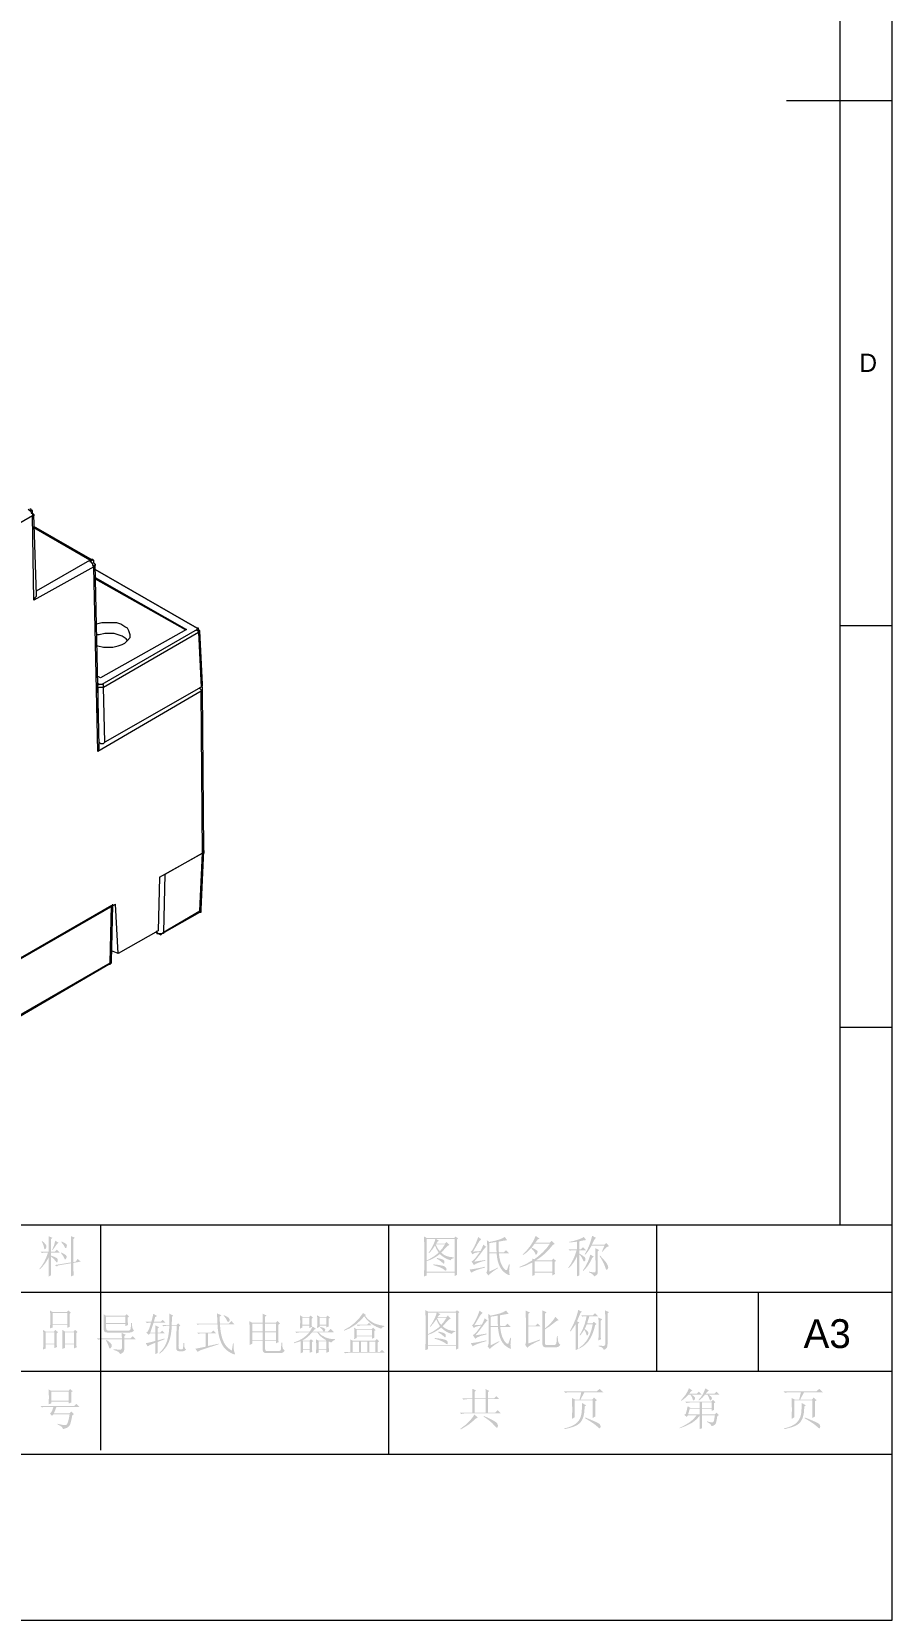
# Model space of a CAD drawing. Header units: millimetres. Extents: x 0 to 273, y 0 to 191.
# Drawn here: x 218.4 to 272.8, y 0 to 100.5 of the extents above; entities that cross this region are included whole.
import ezdxf

# ---------------------------------------------------------------- set-up
doc = ezdxf.new("R2010")
doc.units = ezdxf.units.MM

msp = doc.modelspace()

# ---------------------------------------------------------------- hatches: boundary and pattern name
h = msp.add_hatch(color=0)
h.paths.add_polyline_path([(219.616503, 22.101528), (219.616503, 23.005521), (219.79427, 22.852559), (219.91416, 22.707865), (219.953348, 22.651882), (219.987885, 22.632072), (220.017254, 22.647403), (220.040939, 22.69684), (220.048518, 22.812595), (220.002354, 22.895278), (219.947491, 22.930418), (219.865239, 22.969692), (219.755082, 23.0131), (219.616503, 23.060642), (219.616503, 23.248056), (220.167719, 23.248056), (219.980305, 23.435469), (219.848014, 23.303177), (219.616503, 23.303177), (219.616503, 24.107951), (219.704698, 24.185122), (219.462163, 24.295365), (219.473187, 23.303177), (218.966069, 23.303177), (219.054264, 23.214983), (219.153482, 23.248056), (219.42909, 23.248056), (219.323756, 22.954533), (219.198269, 22.685816), (219.053144, 22.441903), (218.888899, 22.222795), (218.910948, 22.189722), (219.085614, 22.368437), (219.237543, 22.556969), (219.366734, 22.754804), (219.473187, 22.961424), (219.47224, 22.614244), (219.469742, 22.292386), (219.466211, 21.996366), (219.462163, 21.726701), (219.627528, 21.82592), (219.617881, 21.976126)])
h.paths.add_polyline_path([(219.065288, 23.986684), (219.032215, 23.964635), (219.091126, 23.842765), (219.135568, 23.733814), (219.16554, 23.638299), (219.181043, 23.556736), (219.193446, 23.493777), (219.214116, 23.46234), (219.243055, 23.462943), (219.280262, 23.496102), (219.33056, 23.591876), (219.318847, 23.700052), (219.284654, 23.758016), (219.231342, 23.824765), (219.158392, 23.900815)])
h.paths.add_polyline_path([(220.288986, 23.953611), (220.266937, 23.920538), (220.410942, 23.739326), (220.492936, 23.595321), (220.517913, 23.545626), (220.543923, 23.528486), (220.572001, 23.543386), (220.603179, 23.589809), (220.628672, 23.696607), (220.592154, 23.782734), (220.545559, 23.818736), (220.479844, 23.859905), (220.394492, 23.905208)])
h.paths.add_polyline_path([(220.266937, 23.25908), (220.244889, 23.226007), (220.386138, 23.04135), (220.465375, 22.889766), (220.488112, 22.83697), (220.514984, 22.818797), (220.54599, 22.83473), (220.58113, 22.884253), (220.604729, 22.946437), (220.608691, 23.001387), (220.591982, 23.050135), (220.553569, 23.093715), (220.430924, 23.172263)])
h.paths.add_polyline_path([(220.884298, 22.630694), (219.859038, 22.46533), (219.99133, 22.377135), (220.079524, 22.443281), (220.884298, 22.575573), (220.873274, 21.737726), (221.049663, 21.814896), (221.04329, 21.962777), (221.040017, 22.14218), (221.038811, 22.353623), (221.038639, 22.597622), (221.50166, 22.685816), (221.292198, 22.851181), (221.192979, 22.685816), (221.038639, 22.652743), (221.038639, 24.118976), (221.126833, 24.196146), (220.873274, 24.295365), (220.877322, 23.930615), (220.880853, 23.531242), (220.883351, 23.097763)])
h.paths.add_polyline_path([(220.101573, 23.865417), (219.892111, 24.008733), (219.809429, 23.699363), (219.693673, 23.435469), (219.726746, 23.41342), (219.84388, 23.57534), (219.936208, 23.716589), (220.014756, 23.815807)])
h = msp.add_hatch(color=0)
h.paths.add_polyline_path([(245.28241, 24.074878), (245.348555, 24.141024), (245.194215, 24.273316), (245.106021, 24.174097), (243.375205, 24.174097), (243.198816, 24.273316), (243.206395, 24.051452), (243.20984, 23.854392), (243.20984, 22.189722), (243.198816, 21.737726), (243.36418, 21.803872), (243.36418, 21.991285), (245.128069, 21.991285), (245.128069, 21.759774), (245.293434, 21.847969), (245.283788, 22.036071), (245.28241, 22.244844)])
h.paths.add_polyline_path([(243.36418, 24.118976), (243.915396, 24.118976), (243.900926, 24.048696), (243.874055, 23.961879), (243.83478, 23.858526), (243.783104, 23.738637), (243.646678, 23.481633), (243.485448, 23.237031), (243.518521, 23.214983), (243.716269, 23.438914), (243.893347, 23.700052), (243.988432, 23.476121), (244.124857, 23.248056), (243.971895, 23.117831), (243.794128, 22.99174), (243.591557, 22.869784), (243.36418, 22.751962)])
h.paths.add_polyline_path([(243.36418, 22.046406), (243.36418, 22.707865), (243.589662, 22.792442), (243.803775, 22.896656), (244.007552, 23.019473), (244.202028, 23.159861), (244.350683, 23.026536), (244.514842, 22.915948), (244.69347, 22.828098), (244.885535, 22.762986), (244.904138, 22.808634), (244.943412, 22.847046), (245.003357, 22.879258), (245.083972, 22.906302), (245.083972, 22.950399), (244.839026, 22.975204), (244.625085, 23.033082), (244.442151, 23.124032), (244.290222, 23.248056), (244.454898, 23.427201), (244.582366, 23.573273), (244.689164, 23.675936), (244.808364, 23.733125), (244.620951, 23.931562), (244.521732, 23.821319), (243.970517, 23.821319), (244.053199, 23.942587), (244.146906, 24.008733), (243.937444, 24.118976), (245.128069, 24.118976), (245.128069, 22.046406)])
h.paths.add_polyline_path([(243.937444, 23.766198), (244.521732, 23.766198), (244.363947, 23.526419), (244.202028, 23.33625), (244.135882, 23.412731), (244.069736, 23.509883), (244.00359, 23.627705)])
h.paths.add_polyline_path([(244.014614, 22.917326), (244.00359, 22.873229), (244.128733, 22.79382), (244.231655, 22.721645), (244.312874, 22.657738), (244.372904, 22.603134), (244.414245, 22.563946), (244.447318, 22.554213), (244.472123, 22.574453), (244.48866, 22.625182), (244.475568, 22.732669), (244.400465, 22.807083), (244.3332, 22.832835), (244.246814, 22.860138), (244.140791, 22.888474)])
h.paths.add_polyline_path([(243.783104, 22.509427), (243.783104, 22.46533), (244.023916, 22.388763), (244.217186, 22.315813), (244.362914, 22.245963), (244.461099, 22.178698), (244.526383, 22.129175), (244.574098, 22.113241), (244.605276, 22.131414), (244.620951, 22.18421), (244.613803, 22.247169), (244.584433, 22.30341), (244.53336, 22.352417), (244.461099, 22.393672), (244.353612, 22.425711), (244.204784, 22.455684), (244.014614, 22.483589)])
h = msp.add_hatch(color=0)
h.paths.add_polyline_path([(247.334694, 22.046406), (247.334694, 23.203958), (247.786691, 23.203958), (247.818644, 22.939547), (247.86455, 22.709243), (247.923892, 22.514078), (247.996153, 22.355087), (248.076768, 22.219608), (248.169785, 22.102217), (248.275205, 22.002395), (248.393028, 21.919627), (248.49638, 21.860629), (248.56666, 21.832121), (248.603867, 21.833585), (248.608002, 21.864505), (248.585953, 21.97337), (248.580441, 22.10704), (248.590087, 22.281362), (248.624538, 22.509427), (248.569416, 22.520451), (248.511539, 22.330282), (248.470198, 22.206259), (248.449699, 22.165951), (248.421966, 22.144247), (248.388032, 22.141146), (248.34893, 22.156649), (248.300441, 22.19067), (248.246267, 22.251045), (248.186925, 22.337258), (248.122932, 22.448793), (248.057906, 22.588492), (248.003732, 22.76023), (247.960927, 22.965041), (247.930007, 23.203958), (248.591465, 23.203958), (248.382003, 23.41342), (248.227663, 23.25908), (247.930007, 23.25908), (247.907958, 23.942587), (248.106482, 23.979622), (248.264181, 24.007355), (248.381573, 24.024752), (248.459173, 24.030781), (248.304833, 24.240243), (248.102951, 24.132067), (247.880397, 24.05283), (247.620637, 23.986684), (247.32367, 23.920538), (247.16933, 24.041806), (247.184488, 23.901246), (247.191378, 23.744149), (247.191378, 22.123576), (247.170019, 22.041583), (247.136257, 21.98026), (247.268548, 21.803872), (247.356485, 21.894994), (247.488346, 22.003687), (247.664648, 22.130983), (247.88591, 22.277917), (247.874885, 22.31099)])
h.paths.add_polyline_path([(247.764642, 23.920538), (247.769465, 23.61048), (247.786691, 23.25908), (247.334694, 23.25908), (247.334694, 23.854392)])
h.paths.add_polyline_path([(246.618114, 24.240243), (246.582027, 24.117253), (246.531987, 23.979794), (246.468511, 23.827865), (246.392116, 23.661467), (246.311501, 23.509711), (246.243288, 23.402396), (246.187477, 23.340556), (246.144069, 23.325226), (246.265337, 23.137812), (246.336995, 23.192934), (246.425189, 23.231519), (246.545767, 23.259769), (246.728357, 23.292153), (246.591932, 23.098883), (246.480311, 22.949021), (246.393494, 22.842568), (246.331482, 22.779523), (246.2488, 22.717511), (246.199191, 22.69684), (246.353531, 22.46533), (246.476521, 22.54405), (246.638785, 22.615536), (246.840323, 22.680821), (247.081135, 22.740937), (247.070111, 22.785035), (246.364555, 22.674792), (246.587109, 22.938686), (246.822064, 23.248056), (246.928518, 23.394817), (247.016367, 23.504371), (247.085614, 23.576718), (247.136257, 23.611858), (246.948844, 23.755174), (246.899406, 23.624777), (246.851003, 23.514017), (246.804666, 23.421861), (246.76143, 23.347274), (246.29841, 23.314201), (246.395561, 23.474398), (246.480311, 23.615992), (246.552658, 23.738982), (246.612602, 23.843368), (246.714577, 23.999086), (246.816552, 24.096927)])
h.paths.add_polyline_path([(246.077923, 22.178698), (246.188166, 21.98026), (246.317702, 22.05812), (246.513384, 22.140113), (246.76143, 22.223484), (247.059087, 22.31099), (247.048062, 22.355087), (246.857721, 22.313746), (246.699419, 22.280673), (246.572122, 22.255868), (246.474798, 22.239332), (246.292897, 22.209015)])
h = msp.add_hatch(color=0)
h.paths.add_polyline_path([(251.349305, 23.744149), (251.470573, 23.799271), (251.261111, 23.997708), (251.161892, 23.876441), (250.235851, 23.876441), (250.390191, 24.085903), (250.511458, 24.13), (250.257899, 24.306389), (250.100803, 23.962568), (249.894097, 23.639418), (249.662587, 23.355543), (249.431076, 23.137812), (249.464149, 23.10474), (249.653199, 23.236084), (249.839665, 23.398951), (250.02303, 23.593857), (250.202778, 23.821319), (251.161892, 23.821319), (250.951052, 23.53262), (250.698871, 23.264592), (250.42602, 23.024124), (250.169705, 22.829132), (250.048437, 22.873229), (250.048437, 22.762986), (249.661209, 22.534921), (249.232639, 22.344063), (249.243663, 22.299965), (249.658453, 22.440525), (250.048437, 22.630694), (250.048437, 22.277917), (250.04749, 22.199455), (250.044992, 22.088436), (250.041461, 21.945379), (250.037413, 21.770799), (250.202778, 21.836944), (250.202778, 21.98026), (251.305208, 21.98026), (251.305208, 21.803872), (251.470573, 21.892066), (251.459548, 22.244844), (251.459548, 22.663767), (251.547743, 22.729913), (251.371354, 22.873229), (251.28316, 22.762986), (250.279948, 22.762986), (250.556933, 22.952466), (250.825651, 23.170885), (251.085411, 23.428579)])
h.paths.add_polyline_path([(250.00434, 23.56776), (249.971267, 23.534688), (250.064371, 23.439603), (250.137321, 23.352786), (250.190634, 23.274238), (250.224826, 23.203958), (250.246616, 23.151248), (250.270991, 23.12541), (250.298465, 23.126444), (250.329557, 23.154349), (250.370898, 23.23772), (250.379166, 23.325226), (250.350055, 23.371648), (250.27857, 23.42789), (250.163676, 23.493432)])
h.paths.add_polyline_path([(250.202778, 22.707865), (251.305208, 22.707865), (251.305208, 22.046406), (250.202778, 22.046406)])
h = msp.add_hatch(color=0)
h.paths.add_polyline_path([(254.448899, 23.325226), (254.481972, 23.303177), (254.610819, 23.46303), (254.718995, 23.573273), (254.809945, 23.635284), (254.900896, 23.655955), (254.713482, 23.865417), (254.592215, 23.744149), (253.809489, 23.744149), (253.890191, 23.920021), (253.959007, 24.051452), (254.016454, 24.139474), (254.063048, 24.185122), (253.831538, 24.317413), (253.761258, 24.069366), (253.666173, 23.77171), (253.532504, 23.452005), (253.357493, 23.148837), (253.379541, 23.115764), (253.482808, 23.22549), (253.585558, 23.356921), (253.687275, 23.511089), (253.787441, 23.689028), (254.603239, 23.689028)])
h.paths.add_polyline_path([(254.041, 22.079479), (254.033421, 22.030559), (254.013439, 22.002309), (253.977266, 21.998347), (253.901818, 22.003687), (253.787096, 22.019362), (253.633101, 22.046406), (253.622076, 22.002309), (253.75299, 21.949255), (253.842562, 21.892066), (253.905263, 21.830743), (253.96383, 21.74875), (254.072695, 21.813518), (254.140219, 21.870017), (254.172602, 21.936852), (254.184316, 22.024358), (254.184316, 23.33625), (254.27251, 23.41342), (254.029976, 23.534688), (254.032032, 23.455881), (254.034024, 23.347619), (254.035886, 23.209901), (254.037555, 23.042728), (254.038965, 22.846099), (254.040052, 22.620015), (254.040752, 22.364475)])
h.paths.add_polyline_path([(253.710271, 23.126788), (253.653771, 22.922839), (253.55593, 22.66928), (253.414681, 22.392294), (253.236226, 22.123576), (253.258274, 22.090503), (253.418557, 22.245447), (253.569022, 22.43708), (253.710185, 22.664887), (253.842562, 22.928351), (253.930757, 22.994497)])
h.paths.add_polyline_path([(254.316607, 23.071667), (254.294559, 23.038594), (254.439942, 22.799504), (254.548118, 22.597622), (254.621843, 22.419855), (254.674897, 22.266892), (254.693501, 22.205828), (254.716239, 22.171119), (254.74311, 22.162248), (254.774116, 22.178698), (254.82028, 22.236576), (254.845774, 22.31099), (254.828549, 22.409519), (254.75758, 22.553524), (254.692554, 22.647662), (254.597038, 22.765053), (254.471551, 22.906216)])
h.paths.add_polyline_path([(253.015739, 23.137812), (253.147342, 22.988984), (253.241738, 22.807083), (253.275758, 22.728535), (253.311329, 22.691328), (253.347933, 22.695462), (253.385054, 22.740937), (253.406672, 22.805189), (253.405035, 22.866339), (253.379628, 22.925422), (253.329932, 22.983472), (253.185238, 23.09027), (253.015739, 23.192934), (253.015739, 23.402396), (253.434663, 23.402396), (253.24725, 23.589809), (253.114958, 23.457517), (253.015739, 23.457517), (253.015739, 23.964635), (253.157333, 23.997622), (253.276189, 24.021824), (253.372307, 24.036724), (253.445687, 24.041806), (253.302371, 24.240243), (253.10669, 24.136201), (252.877936, 24.05283), (252.627133, 23.981861), (252.37633, 23.931562), (252.37633, 23.887465), (252.872423, 23.942587), (252.872423, 23.457517), (252.343257, 23.457517), (252.431451, 23.369323), (252.53067, 23.402396), (252.850375, 23.402396), (252.754601, 23.112319), (252.629889, 22.818108), (252.479683, 22.538366), (252.321208, 22.299965), (252.343257, 22.266892), (252.494152, 22.419682), (252.632645, 22.596243), (252.758735, 22.795542), (252.872423, 23.016545), (252.871476, 22.584358), (252.868978, 22.229685), (252.865447, 21.951494), (252.861399, 21.74875), (253.026764, 21.814896), (253.023125, 21.904296), (253.02039, 22.0154), (253.018431, 22.148209), (253.017117, 22.302721), (253.016321, 22.478938), (253.015912, 22.676859), (253.015761, 22.896484)])
h = msp.add_hatch(color=0)
h.paths.add_polyline_path([(221.226052, 18.161441), (221.303222, 18.227587), (221.137857, 18.370903), (221.049663, 18.26066), (220.498448, 18.26066), (220.333083, 18.370903), (220.340662, 18.090472), (220.344107, 17.764566), (220.340662, 17.436593), (220.333083, 17.158229), (220.498448, 17.224375), (220.498448, 17.444861), (221.071712, 17.444861), (221.071712, 17.191302), (221.237076, 17.257448), (221.233437, 17.296744), (221.230703, 17.356839), (221.228743, 17.437863), (221.22743, 17.539946), (221.226633, 17.663216), (221.226224, 17.807802), (221.226073, 17.973834)])
h.paths.add_polyline_path([(220.498448, 18.205538), (221.071712, 18.205538), (221.071712, 17.499983), (220.498448, 17.499983)])
h.paths.add_polyline_path([(220.796104, 19.385139), (220.884298, 19.451285), (220.70791, 19.594601), (220.619715, 19.484358), (219.737771, 19.484358), (219.561382, 19.583576), (219.568961, 19.341042), (219.572406, 19.08197), (219.568961, 18.789137), (219.561382, 18.459097), (219.726746, 18.514219), (219.726746, 18.668559), (220.641764, 18.668559), (220.641764, 18.49217), (220.807128, 18.558316), (220.800755, 18.715412), (220.797482, 18.905582), (220.796276, 19.128824)])
h.paths.add_polyline_path([(219.726746, 19.429236), (220.641764, 19.429236), (220.641764, 18.723681), (219.726746, 18.723681)])
h.paths.add_polyline_path([(219.980305, 18.150417), (220.0685, 18.216562), (219.892111, 18.359878), (219.803916, 18.26066), (219.285774, 18.26066), (219.12041, 18.359878), (219.127989, 18.086338), (219.131434, 17.759054), (219.127989, 17.421434), (219.12041, 17.125156), (219.285774, 17.191302), (219.285774, 17.444861), (219.825965, 17.444861), (219.825965, 17.202326), (219.99133, 17.279497), (219.984956, 17.432631), (219.981683, 17.62814), (219.980478, 17.867058)])
h.paths.add_polyline_path([(219.285774, 18.205538), (219.825965, 18.205538), (219.825965, 17.499983), (219.285774, 17.499983)])
h = msp.add_hatch(color=0)
h.paths.add_polyline_path([(223.183524, 18.194073), (224.561562, 18.194073), (224.67103, 18.203461), (224.759311, 18.231969), (224.825887, 18.280114), (224.870243, 18.348413), (224.803408, 18.39251), (224.765512, 18.486217), (224.743463, 18.619198), (224.737951, 18.789385), (224.68283, 18.789385), (224.674475, 18.653132), (224.665604, 18.542717), (224.6557, 18.459173), (224.644245, 18.403535), (224.597391, 18.3367), (224.517465, 18.31534), (223.271719, 18.31534), (223.199372, 18.324728), (223.147695, 18.353236), (223.116689, 18.401382), (223.106354, 18.469681), (223.106354, 18.734264), (224.319028, 18.734264), (224.319028, 18.601972), (224.484392, 18.668118), (224.478019, 18.760188), (224.474746, 18.871379), (224.47354, 19.002206), (224.473368, 19.153188), (224.561562, 19.208309), (224.407222, 19.362649), (224.296979, 19.252406), (223.117378, 19.252406), (222.940989, 19.351625), (222.945037, 19.217439), (222.948569, 19.014006), (222.951066, 18.74236), (222.952014, 18.403535), (222.966483, 18.310345), (223.009891, 18.24506), (223.082238, 18.206648)])
h.paths.add_polyline_path([(223.106354, 19.197285), (224.319028, 19.197285), (224.319028, 18.789385), (223.106354, 18.789385)])
h.paths.add_polyline_path([(223.580399, 17.146764), (223.580399, 17.091642), (223.723973, 17.051249), (223.840159, 16.995869), (223.92844, 16.924986), (223.988298, 16.838083), (224.104054, 16.887693), (224.186736, 16.953839), (224.236345, 17.036521), (224.252882, 17.13574), (224.252882, 17.775149), (224.969462, 17.775149), (224.782048, 17.962562), (224.649757, 17.830271), (224.252882, 17.830271), (224.252882, 17.973587), (224.3521, 18.050757), (224.087517, 18.172024), (224.095096, 18.023885), (224.098541, 17.830271), (222.522066, 17.830271), (222.61026, 17.742076), (222.714302, 17.766881), (222.830746, 17.775149), (224.098541, 17.775149), (224.098541, 17.201885), (224.06409, 17.12816), (223.988298, 17.108179), (223.925339, 17.111107), (223.836025, 17.119203), (223.720873, 17.131433)])
h.paths.add_polyline_path([(223.09533, 17.697979), (223.204195, 17.494719), (223.271719, 17.312128), (223.294542, 17.237628), (223.322017, 17.195684), (223.354659, 17.18578), (223.392986, 17.207398), (223.447418, 17.285946), (223.464644, 17.389299), (223.440787, 17.451224), (223.377138, 17.529169), (223.273183, 17.622618), (223.128403, 17.731052)])
h = msp.add_hatch(color=0)
h.paths.add_polyline_path([(227.098916, 18.679142), (226.64692, 18.679142), (226.735114, 18.590948), (226.839156, 18.615753), (226.9556, 18.624021), (227.098916, 18.624021), (227.084275, 18.356251), (227.056197, 18.106567), (227.01365, 17.874454), (226.9556, 17.659394), (226.875157, 17.456909), (226.766809, 17.263208), (226.631589, 17.078809), (226.470531, 16.904229), (226.49258, 16.860132), (226.670347, 17.012233), (226.823309, 17.179837), (226.951466, 17.363977), (227.054819, 17.565688), (227.132334, 17.786863), (227.191245, 18.036977), (227.231553, 18.316029), (227.253257, 18.624021), (227.561937, 18.624021), (227.554197, 18.330499), (227.547554, 18.070049), (227.542074, 17.842673), (227.537822, 17.64837), (227.534861, 17.487139), (227.533257, 17.358982), (227.533074, 17.263897), (227.534377, 17.201885), (227.54876, 17.12127), (227.591565, 17.061326), (227.662276, 17.022051), (227.760375, 17.003448), (227.947788, 17.003448), (228.075257, 17.044789), (228.15725, 17.13574), (228.086281, 17.190861), (228.052519, 17.295592), (228.035982, 17.543639), (227.980861, 17.543639), (227.977416, 17.373451), (227.969837, 17.24047), (227.956315, 17.19), (227.931941, 17.155032), (227.896198, 17.136601), (227.848569, 17.13574), (227.804472, 17.13574), (227.753743, 17.142113), (227.716967, 17.161922), (227.693626, 17.196201), (227.683205, 17.245983), (227.680083, 17.290166), (227.678898, 17.368973), (227.679523, 17.482402), (227.681827, 17.630455), (227.685681, 17.813131), (227.690956, 18.030431), (227.697523, 18.282353), (227.705253, 18.568899), (227.804472, 18.635045), (227.661156, 18.778361), (227.561937, 18.679142), (227.253257, 18.679142), (227.264281, 19.18626), (227.341451, 19.274455), (227.087892, 19.395722), (227.095041, 19.279881), (227.099605, 19.122182), (227.10107, 18.922108)])
h.paths.add_polyline_path([(226.360288, 17.59876), (226.812284, 17.775149), (226.80126, 17.819247), (226.360288, 17.697979), (226.360288, 18.138951), (226.823309, 18.138951), (226.64692, 18.31534), (226.525653, 18.194073), (226.360288, 18.194073), (226.360288, 18.458656), (226.459507, 18.524802), (226.205948, 18.657094), (226.216972, 18.194073), (225.897267, 18.194073), (226.106729, 18.822458), (226.845357, 18.822458), (226.668969, 18.998847), (226.547701, 18.87758), (226.117753, 18.87758), (226.205948, 19.175236), (226.327215, 19.241382), (226.08468, 19.384698), (226.068058, 19.303135), (226.04265, 19.191084), (226.007941, 19.049059), (225.963413, 18.87758), (225.588587, 18.87758), (225.676781, 18.789385), (225.780823, 18.81419), (225.897267, 18.822458), (225.941364, 18.822458), (225.880042, 18.595082), (225.814585, 18.409047), (225.735348, 18.268487), (225.643708, 18.194073), (225.798048, 18.050757), (225.875219, 18.138951), (226.216972, 18.138951), (226.216972, 17.664906), (225.992782, 17.606081), (225.816652, 17.562242), (225.689097, 17.533906), (225.610635, 17.52159), (225.731903, 17.312128), (225.777464, 17.351575), (225.873151, 17.404457), (226.019482, 17.471809), (226.216972, 17.554663), (226.205948, 16.827059), (226.371312, 16.904229), (226.364939, 17.03988), (226.361666, 17.199818), (226.36046, 17.385595)])
h = msp.add_hatch(color=0)
h.paths.add_polyline_path([(229.548076, 17.345201), (229.548076, 18.138951), (230.055194, 18.138951), (229.878805, 18.326365), (229.746514, 18.194073), (228.842521, 18.194073), (228.930715, 18.105878), (228.984459, 18.130683), (229.063007, 18.138951), (229.393736, 18.138951), (229.393736, 17.301104), (229.080921, 17.234958), (228.743302, 17.168813), (228.897642, 16.970375), (228.944237, 17.011802), (229.01822, 17.053746), (229.120109, 17.096724), (229.25042, 17.141252), (229.417679, 17.194995), (229.637649, 17.265275), (229.909294, 17.352092), (230.231583, 17.455444), (230.209534, 17.488517)])
h.paths.add_polyline_path([(230.551288, 19.296503), (230.529239, 19.263431), (230.66222, 19.107712), (230.733189, 18.976799), (230.773841, 18.886537), (230.826896, 18.866556), (230.872371, 18.892049), (230.909578, 18.95475), (230.909578, 19.032609), (230.859969, 19.114602), (230.810187, 19.156977), (230.742835, 19.201419), (230.65688, 19.247928)])
h.paths.add_polyline_path([(230.286705, 19.208309), (230.396948, 19.285479), (230.110316, 19.406747), (230.143389, 18.767337), (228.809448, 18.767337), (228.897642, 18.679142), (228.951386, 18.703947), (229.029934, 18.712215), (230.143389, 18.712215), (230.165265, 18.428167), (230.19851, 18.172024), (230.244158, 17.94482), (230.303241, 17.747589), (230.369473, 17.571975), (230.44449, 17.417548), (230.528809, 17.284826), (230.622946, 17.174325), (230.825518, 16.997936), (231.052894, 16.871156), (231.152974, 16.831882), (231.221015, 16.813279), (231.255982, 16.815346), (231.256844, 16.838083), (231.223771, 16.920766), (231.190698, 17.036521), (231.176401, 17.116189), (231.167271, 17.223245), (231.164343, 17.358207), (231.168649, 17.52159), (231.124552, 17.52159), (231.047382, 17.047545), (230.845499, 17.195684), (230.689092, 17.356226), (230.620965, 17.447348), (230.557489, 17.556041), (230.499181, 17.683338), (230.446557, 17.830271), (230.396948, 17.999856), (230.355607, 18.20303), (230.322534, 18.440311), (230.297729, 18.712215), (231.223771, 18.712215), (231.025333, 18.921677), (230.870993, 18.767337), (230.297729, 18.767337), (230.288083, 18.969219)])
h = msp.add_hatch(color=0)
h.paths.add_polyline_path([(233.000448, 18.811434), (232.350014, 18.811434), (232.1626, 18.910653), (232.179137, 18.161), (232.173625, 17.411347), (232.338989, 17.488517), (232.338989, 17.653882), (233.000448, 17.653882), (233.000448, 17.113691), (233.014917, 17.018779), (233.058325, 16.949704), (233.130672, 16.907502), (233.231958, 16.893205), (234.091854, 16.893205), (234.197963, 16.904229), (234.279267, 16.93179), (234.338523, 16.984844), (234.38951, 17.058569), (234.31923, 17.121959), (234.273755, 17.201885), (234.256099, 17.255629), (234.244127, 17.334177), (234.237323, 17.43753), (234.23517, 17.565688), (234.180048, 17.565688), (234.172728, 17.417979), (234.166957, 17.297659), (234.16222, 17.205244), (234.158, 17.141252), (234.123549, 17.062704), (234.047757, 17.025497), (233.28708, 17.025497), (233.229202, 17.033593), (233.187861, 17.057191), (233.163056, 17.09526), (233.154788, 17.146764), (233.154788, 17.653882), (233.838295, 17.653882), (233.838295, 17.510566), (234.003659, 17.587736), (234.000021, 17.652063), (233.997286, 17.737512), (233.995327, 17.844019), (233.994013, 17.97152), (233.993217, 18.11995), (233.992807, 18.289244), (233.992657, 18.479338), (233.992635, 18.690167), (234.091854, 18.767337), (233.937514, 18.921677), (233.827271, 18.811434), (233.154788, 18.811434), (233.154788, 19.197285), (233.242982, 19.274455), (232.989423, 19.395722), (232.997003, 19.11598)])
h.paths.add_polyline_path([(232.338989, 18.756312), (233.000448, 18.756312), (233.000448, 18.271243), (232.338989, 18.271243)])
h.paths.add_polyline_path([(233.154788, 18.756312), (233.838295, 18.756312), (233.838295, 18.271243), (233.154788, 18.271243)])
h.paths.add_polyline_path([(232.338989, 18.216122), (233.000448, 18.216122), (233.000448, 17.709003), (232.338989, 17.709003)])
h.paths.add_polyline_path([(233.154788, 18.216122), (233.838295, 18.216122), (233.838295, 17.709003), (233.154788, 17.709003)])
h = msp.add_hatch(color=0)
h.paths.add_polyline_path([(235.515753, 19.131139), (235.956725, 19.131139), (235.956725, 18.690167), (235.515753, 18.690167)])
h.paths.add_polyline_path([(235.361413, 18.436608), (235.515753, 18.513778), (235.515753, 18.635045), (235.956725, 18.635045), (235.956725, 18.480705), (236.111066, 18.557875), (236.104692, 18.634184), (236.101419, 18.746666), (236.100214, 18.894289), (236.100041, 19.076017), (236.177212, 19.142163), (236.033896, 19.274455), (235.945701, 19.18626), (235.526778, 19.18626), (235.361413, 19.285479), (235.372437, 18.872068)])
h.paths.add_polyline_path([(237.180423, 17.609785), (237.191448, 17.620809), (237.345788, 17.565688), (237.427092, 17.664906), (237.566274, 17.731052), (237.566274, 17.775149), (237.391608, 17.785571), (237.231411, 17.808911), (237.085683, 17.845688), (236.954425, 17.896417), (236.720159, 18.028019), (236.518965, 18.205097), (237.511153, 18.205097), (237.301691, 18.436608), (237.136326, 18.260219), (236.904816, 18.260219), (236.937716, 18.311809), (236.953047, 18.358748), (236.949774, 18.40052), (236.926864, 18.436608), (236.824201, 18.499308), (236.651257, 18.557875), (236.629208, 18.513778), (236.760122, 18.393199), (236.849694, 18.260219), (236.155163, 18.260219), (236.25576, 18.369084), (236.364625, 18.436608), (236.155163, 18.579924), (236.077304, 18.422138), (235.978774, 18.260219), (235.052732, 18.260219), (235.140927, 18.172024), (235.244969, 18.196829), (235.361413, 18.205097), (235.945701, 18.205097), (235.747953, 17.994946), (235.537802, 17.830271), (235.285621, 17.689711), (234.975562, 17.565688), (234.986587, 17.52159), (235.394486, 17.642858), (235.402065, 17.480938), (235.40551, 17.29008), (235.394486, 16.882181), (235.548826, 16.948326), (235.548826, 17.102667), (235.978774, 17.102667), (235.978774, 16.915253), (236.133114, 16.981399), (236.126741, 17.074589), (236.123468, 17.20602), (236.122262, 17.376724), (236.12209, 17.587736), (236.19926, 17.653882), (236.04492, 17.775149), (235.956725, 17.686955), (235.493705, 17.686955), (235.657002, 17.781092), (235.816166, 17.898484), (235.971195, 18.039647), (236.12209, 18.205097), (236.452819, 18.205097), (236.556172, 18.065571), (236.68433, 17.93638), (236.837292, 17.817524), (237.015059, 17.709003), (236.99301, 17.686955), (236.529989, 17.686955), (236.375649, 17.764125), (236.386673, 17.328665), (236.375649, 16.871156), (236.529989, 16.926278), (236.529989, 17.102667), (237.026083, 17.102667), (237.026083, 16.915253), (237.191448, 16.981399), (237.185074, 17.082685), (237.181801, 17.221178), (237.180596, 17.396878)])
h.paths.add_polyline_path([(235.548826, 17.631833), (235.978774, 17.631833), (235.978774, 17.157788), (235.548826, 17.157788)])
h.paths.add_polyline_path([(236.529989, 17.631833), (237.026083, 17.631833), (237.026083, 17.157788), (236.529989, 17.157788)])
h.paths.add_polyline_path([(236.596135, 19.131139), (237.026083, 19.131139), (237.026083, 18.690167), (236.596135, 18.690167)])
h.paths.add_polyline_path([(236.441795, 18.491729), (236.596135, 18.546851), (236.596135, 18.635045), (237.026083, 18.635045), (237.026083, 18.524802), (237.180423, 18.579924), (237.17405, 18.660539), (237.170777, 18.770093), (237.169571, 18.908586), (237.169399, 19.076017), (237.257594, 19.142163), (237.103253, 19.274455), (237.015059, 19.18626), (236.607159, 19.18626), (236.441795, 19.285479), (236.452819, 18.894116)])
h = msp.add_hatch(color=0)
h.paths.add_polyline_path([(239.541389, 19.296503), (239.342951, 19.428795), (239.110752, 19.111846), (238.841345, 18.82797), (238.51475, 18.571655), (238.130278, 18.348413), (238.141302, 18.304316), (238.496836, 18.460723), (238.80276, 18.646069), (238.943406, 18.755796), (239.092837, 18.887226), (239.25157, 19.041394), (239.420121, 19.219333), (239.545178, 19.053883), (239.672302, 18.91272), (239.801493, 18.795328), (239.932752, 18.701191), (240.20078, 18.552363), (240.489479, 18.436608), (240.573539, 18.531003), (240.698941, 18.579924), (240.698941, 18.612997), (240.472426, 18.651409), (240.271749, 18.701191), (240.095877, 18.763375), (239.943776, 18.838995), (239.679882, 19.024341), (239.453194, 19.263431)])
h.paths.add_polyline_path([(238.780712, 17.786174), (238.946076, 17.852319), (238.946076, 17.951538), (239.905191, 17.951538), (239.905191, 17.797198), (240.059531, 17.874368), (240.048507, 18.293292), (240.136701, 18.348413), (239.982361, 18.502753), (239.883142, 18.403535), (238.946076, 18.403535), (238.780712, 18.502753), (238.797248, 18.149976)])
h.paths.add_polyline_path([(238.946076, 18.348413), (239.905191, 18.348413), (239.905191, 18.00666), (238.946076, 18.00666)])
h.paths.add_polyline_path([(239.75085, 17.620809), (240.125677, 17.620809), (240.125677, 16.970375), (239.75085, 16.970375)])
h.paths.add_polyline_path([(238.549201, 16.970375), (238.130278, 16.970375), (238.218472, 16.882181), (238.322514, 16.906985), (238.438958, 16.915253), (240.720989, 16.915253), (240.533576, 17.102667), (240.401284, 16.970375), (240.268993, 16.970375), (240.268993, 17.576712), (240.368212, 17.642858), (240.224896, 17.786174), (240.114653, 17.675931), (238.692517, 17.675931), (238.538177, 17.764125), (238.542225, 17.640102), (238.545756, 17.466469), (238.548254, 17.243227)])
h.paths.add_polyline_path([(238.692517, 17.620809), (239.089392, 17.620809), (239.089392, 16.970375), (238.692517, 16.970375)])
h.paths.add_polyline_path([(239.221684, 17.620809), (239.618559, 17.620809), (239.618559, 16.970375), (239.221684, 16.970375)])
h.paths.add_polyline_path([(239.717778, 18.811434), (239.607534, 18.701191), (238.924028, 18.701191), (239.012222, 18.612997), (239.116264, 18.637801), (239.232708, 18.646069), (239.883142, 18.646069)])
h = msp.add_hatch(color=0)
h.paths.add_polyline_path([(245.367097, 19.418212), (245.433243, 19.484358), (245.278903, 19.616649), (245.190709, 19.517431), (243.459893, 19.517431), (243.283504, 19.616649), (243.291083, 19.394785), (243.294528, 19.197726), (243.294528, 17.533056), (243.283504, 17.081059), (243.448868, 17.147205), (243.448868, 17.334618), (245.212757, 17.334618), (245.212757, 17.103108), (245.378122, 17.191302), (245.368475, 17.379404), (245.367097, 17.588177)])
h.paths.add_polyline_path([(243.448868, 19.462309), (244.000083, 19.462309), (243.985614, 19.392029), (243.958742, 19.305213), (243.919468, 19.20186), (243.867792, 19.08197), (243.731366, 18.824966), (243.570136, 18.580365), (243.603208, 18.558316), (243.800957, 18.782247), (243.978035, 19.043385), (244.07312, 18.819454), (244.209545, 18.591389), (244.056583, 18.461164), (243.878816, 18.335074), (243.676245, 18.213117), (243.448868, 18.095295)])
h.paths.add_polyline_path([(243.448868, 17.38974), (243.448868, 18.051198), (243.67435, 18.135775), (243.888462, 18.239989), (244.09224, 18.362807), (244.286715, 18.503194), (244.435371, 18.369869), (244.59953, 18.259282), (244.778158, 18.171432), (244.970222, 18.106319), (244.988826, 18.151967), (245.0281, 18.19038), (245.088045, 18.222591), (245.16866, 18.249635), (245.16866, 18.293733), (244.923714, 18.318537), (244.709773, 18.376415), (244.526839, 18.467365), (244.37491, 18.591389), (244.539585, 18.770534), (244.667054, 18.916606), (244.773852, 19.01927), (244.893052, 19.076458), (244.705639, 19.274896), (244.60642, 19.164653), (244.055205, 19.164653), (244.137887, 19.28592), (244.231594, 19.352066), (244.022132, 19.462309), (245.212757, 19.462309), (245.212757, 17.38974)])
h.paths.add_polyline_path([(244.022132, 19.109531), (244.60642, 19.109531), (244.448635, 18.869753), (244.286715, 18.679583), (244.22057, 18.756064), (244.154424, 18.853216), (244.088278, 18.971038)])
h.paths.add_polyline_path([(244.099302, 18.26066), (244.088278, 18.216562), (244.213421, 18.137153), (244.316343, 18.064978), (244.397561, 18.001072), (244.457592, 17.946467), (244.498933, 17.907279), (244.532006, 17.897547), (244.556811, 17.917787), (244.573347, 17.968516), (244.560256, 18.076003), (244.485153, 18.150417), (244.417887, 18.176169), (244.331502, 18.203471), (244.225479, 18.231807)])
h.paths.add_polyline_path([(243.867792, 17.85276), (243.867792, 17.808663), (244.108604, 17.732096), (244.301874, 17.659146), (244.447601, 17.589297), (244.545787, 17.522031), (244.611071, 17.472508), (244.658786, 17.456574), (244.689964, 17.474747), (244.705639, 17.527543), (244.69849, 17.590503), (244.669121, 17.646744), (244.618048, 17.69575), (244.545787, 17.737005), (244.4383, 17.769045), (244.289472, 17.799017), (244.099302, 17.826922)])
h = msp.add_hatch(color=0)
h.paths.add_polyline_path([(247.419382, 17.38974), (247.419382, 18.547292), (247.871379, 18.547292), (247.903332, 18.282881), (247.949238, 18.052576), (248.00858, 17.857411), (248.08084, 17.69842), (248.161456, 17.562942), (248.254473, 17.44555), (248.359893, 17.345728), (248.477715, 17.26296), (248.581068, 17.203963), (248.651348, 17.175455), (248.688555, 17.176919), (248.692689, 17.207839), (248.670641, 17.316704), (248.665129, 17.450373), (248.674775, 17.624695), (248.709226, 17.85276), (248.654104, 17.863785), (248.596227, 17.673615), (248.554886, 17.549592), (248.534387, 17.509284), (248.506654, 17.48758), (248.47272, 17.48448), (248.433618, 17.499983), (248.385129, 17.534003), (248.330954, 17.594378), (248.271613, 17.680592), (248.20762, 17.792127), (248.142594, 17.931825), (248.08842, 18.103563), (248.045614, 18.308374), (248.014695, 18.547292), (248.676153, 18.547292), (248.466691, 18.756753), (248.312351, 18.602413), (248.014695, 18.602413), (247.992646, 19.28592), (248.19117, 19.322955), (248.348869, 19.350688), (248.466261, 19.368086), (248.543861, 19.374115), (248.389521, 19.583576), (248.187638, 19.4754), (247.965085, 19.396163), (247.705325, 19.330017), (247.408358, 19.263872), (247.254018, 19.385139), (247.269176, 19.244579), (247.276066, 19.087483), (247.276066, 17.46691), (247.254707, 17.384916), (247.220945, 17.323594), (247.353236, 17.147205), (247.441172, 17.238328), (247.573033, 17.34702), (247.749336, 17.474317), (247.970597, 17.62125), (247.959573, 17.654323)])
h.paths.add_polyline_path([(247.84933, 19.263872), (247.854153, 18.953813), (247.871379, 18.602413), (247.419382, 18.602413), (247.419382, 19.197726)])
h.paths.add_polyline_path([(246.702802, 19.583576), (246.666715, 19.460586), (246.616675, 19.323127), (246.553199, 19.171198), (246.476804, 19.0048), (246.396189, 18.853044), (246.327976, 18.745729), (246.272165, 18.68389), (246.228757, 18.668559), (246.350024, 18.481146), (246.421682, 18.536267), (246.509877, 18.574852), (246.630455, 18.603102), (246.813045, 18.635486), (246.67662, 18.442216), (246.564998, 18.292355), (246.478182, 18.185901), (246.41617, 18.122856), (246.333488, 18.060844), (246.283879, 18.040174), (246.438219, 17.808663), (246.561209, 17.887384), (246.723473, 17.958869), (246.925011, 18.024154), (247.165823, 18.084271), (247.154799, 18.128368), (246.449243, 18.018125), (246.671796, 18.282019), (246.906752, 18.591389), (247.013205, 18.73815), (247.101055, 18.847704), (247.170302, 18.920051), (247.220945, 18.955191), (247.033531, 19.098507), (246.984094, 18.96811), (246.935691, 18.85735), (246.889354, 18.765194), (246.846118, 18.690608), (246.383097, 18.657535), (246.480249, 18.817732), (246.564998, 18.959325), (246.637345, 19.082315), (246.69729, 19.186701), (246.799265, 19.34242), (246.90124, 19.44026)])
h.paths.add_polyline_path([(246.162611, 17.522031), (246.272854, 17.323594), (246.40239, 17.401453), (246.598071, 17.483446), (246.846118, 17.566817), (247.143774, 17.654323), (247.13275, 17.69842), (246.942409, 17.657079), (246.784107, 17.624006), (246.65681, 17.599201), (246.559486, 17.582665), (246.377585, 17.552348)])
h = msp.add_hatch(color=0)
h.paths.add_polyline_path([(249.637031, 18.844948), (249.637031, 17.577153), (249.625318, 17.481379), (249.592934, 17.422812), (249.725226, 17.235399), (249.837967, 17.332723), (250.011169, 17.443483), (250.245349, 17.568712), (250.541024, 17.709444), (250.53, 17.753542), (249.791372, 17.499983), (249.791372, 18.580365), (250.563073, 18.580365), (250.37566, 18.767778), (250.243368, 18.635486), (249.791372, 18.635486), (249.791372, 19.374115), (249.89059, 19.462309), (249.626007, 19.583576), (249.630055, 19.444911), (249.633586, 19.276274), (249.636084, 19.076631)])
h.paths.add_polyline_path([(250.68434, 19.032361), (250.68434, 17.46691), (250.698982, 17.376045), (250.743596, 17.310502), (250.819216, 17.270798), (250.926875, 17.257448), (251.500139, 17.257448), (251.606937, 17.268472), (251.693064, 17.296033), (251.758521, 17.34702), (251.819844, 17.422812), (251.741985, 17.484824), (251.693064, 17.588177), (251.675408, 17.656218), (251.663437, 17.743895), (251.656633, 17.850177), (251.654479, 17.974028), (251.599358, 17.974028), (251.590917, 17.80229), (251.581443, 17.666725), (251.569902, 17.566301), (251.555261, 17.499983), (251.507029, 17.425569), (251.433993, 17.400764), (250.981997, 17.400764), (250.917746, 17.409032), (250.873132, 17.433837), (250.847121, 17.475178), (250.838681, 17.533056), (250.838681, 18.392951), (251.144605, 18.592078), (251.384384, 18.778802), (251.48033, 18.856317), (251.569041, 18.915228), (251.649484, 18.955535), (251.720625, 18.97724), (251.500139, 19.186701), (251.405054, 19.034428), (251.252092, 18.844948), (251.057789, 18.641687), (250.838681, 18.459097), (250.838681, 19.385139), (250.948924, 19.473333), (250.673316, 19.605625), (250.680895, 19.339664)])
h = msp.add_hatch(color=0)
h.paths.add_polyline_path([(254.015445, 18.668559), (254.103639, 18.734705), (253.92725, 18.878021), (253.839056, 18.767778), (253.508327, 18.767778), (253.553974, 18.914539), (253.592387, 19.040629), (253.624599, 19.146049), (253.651643, 19.230799), (254.191834, 19.230799), (254.00442, 19.418212), (253.872129, 19.28592), (253.1335, 19.28592), (253.221695, 19.197726), (253.320913, 19.230799), (253.475254, 19.230799), (253.430467, 18.999977), (253.348474, 18.707144), (253.216182, 18.372281), (253.034281, 18.029149), (253.067354, 18.007101), (253.216182, 18.198648), (253.331938, 18.381927), (253.41462, 18.229654), (253.464229, 18.089783), (253.482833, 18.035006), (253.50557, 18.011235), (253.532442, 18.01847), (253.563448, 18.05671), (253.596521, 18.15524), (253.563448, 18.249635), (253.477321, 18.335763), (253.353986, 18.426024), (253.420132, 18.556938), (253.486278, 18.712656), (253.861104, 18.712656), (253.783934, 18.364702), (253.690228, 18.078759), (253.569649, 17.829334), (253.420132, 17.604714), (253.229963, 17.400764), (252.990184, 17.213351), (253.012233, 17.180278), (253.224451, 17.307746), (253.403596, 17.439349), (253.483177, 17.51583), (253.564826, 17.612982), (253.648542, 17.730804), (253.734325, 17.869297), (253.813907, 18.027513), (253.887287, 18.213117), (253.954466, 18.426627)])
h.paths.add_polyline_path([(254.368222, 18.227587), (254.368222, 18.944167), (254.467441, 19.032361), (254.224906, 19.142604), (254.235931, 18.800851), (254.235931, 18.18349), (254.234983, 18.106922), (254.232486, 18.0009), (254.228954, 17.864904), (254.224906, 17.69842), (254.379247, 17.77559), (254.372873, 17.930706), (254.3696, 18.057399), (254.368395, 18.156187)])
h.paths.add_polyline_path([(254.654854, 19.087483), (254.654854, 17.46691), (254.648825, 17.417042), (254.631428, 17.38216), (254.603695, 17.360715), (254.56666, 17.351155), (254.441947, 17.355289), (254.246955, 17.367691), (254.246955, 17.323594), (254.378299, 17.28432), (254.47502, 17.232643), (254.537635, 17.168564), (254.56666, 17.092083), (254.671046, 17.144879), (254.744427, 17.22093), (254.786801, 17.320752), (254.79817, 17.444861), (254.79817, 19.418212), (254.897389, 19.484358), (254.64383, 19.594601), (254.651409, 19.305902)])
h.paths.add_polyline_path([(252.780722, 17.081059), (252.946087, 17.158229), (252.936441, 17.378026), (252.935063, 17.577153), (252.935063, 18.756753), (253.012233, 18.833924), (252.868917, 18.900069), (252.90199, 18.983871), (252.951599, 19.10333), (253.017745, 19.258962), (253.100427, 19.451285), (253.188622, 19.506406), (252.946087, 19.627674), (252.923435, 19.51812), (252.888898, 19.387895), (252.842992, 19.237), (252.786235, 19.065434), (252.628449, 18.686474), (252.41692, 18.282708), (252.449993, 18.26066), (252.520445, 18.343256), (252.600199, 18.45014), (252.690289, 18.580795), (252.791747, 18.734705), (252.791747, 17.599201), (252.790799, 17.508165), (252.788302, 17.391807), (252.78477, 17.24961)])
h = msp.add_hatch(color=0)
h.paths.add_polyline_path([(220.895323, 14.411854), (220.983517, 14.489024), (220.829177, 14.621316), (220.729958, 14.511073), (219.638552, 14.511073), (219.473187, 14.599267), (219.484212, 14.130734), (219.480767, 13.8882), (219.473187, 13.662201), (219.638552, 13.717323), (219.638552, 13.827566), (220.740982, 13.827566), (220.740982, 13.706299), (220.906347, 13.772444), (220.899974, 13.865376), (220.896701, 14.003266), (220.895495, 14.185598)])
h.paths.add_polyline_path([(219.638552, 14.455951), (220.740982, 14.455951), (220.740982, 13.882687), (219.638552, 13.882687)])
h.paths.add_polyline_path([(220.961469, 12.956646), (221.071712, 13.033816), (220.906347, 13.199181), (220.78508, 13.077913), (219.803916, 13.077913), (219.958257, 13.485813), (221.424489, 13.485813), (221.226052, 13.68425), (221.082736, 13.540934), (218.955045, 13.540934), (219.043239, 13.45274), (219.142458, 13.485813), (219.770844, 13.485813), (219.72399, 13.336984), (219.677137, 13.221229), (219.619948, 13.135102), (219.550357, 13.077913), (219.682649, 12.923573), (219.781868, 13.022792), (220.796104, 13.022792), (220.748562, 12.74882), (220.696885, 12.546679), (220.641075, 12.415852), (220.58113, 12.355821), (220.498362, 12.342213), (220.382004, 12.350309), (220.231539, 12.379076), (220.046451, 12.427479), (220.035427, 12.383382), (220.174867, 12.315169), (220.278651, 12.242822), (220.346261, 12.166341), (220.37718, 12.085726), (220.526698, 12.131201), (220.630739, 12.168408), (220.705842, 12.221462), (220.78508, 12.295187), (220.824268, 12.36986), (220.867073, 12.50396), (220.912979, 12.699039)])
h = msp.add_hatch(color=0)
h.paths.add_polyline_path([(246.411298, 13.981906), (247.094805, 13.981906), (247.094805, 13.133035), (246.411298, 13.133035)])
h.paths.add_polyline_path([(246.256958, 14.037028), (245.606524, 14.037028), (245.694719, 13.948833), (245.79876, 13.973638), (245.915205, 13.981906), (246.256958, 13.981906), (246.256958, 13.133035), (245.463208, 13.133035), (245.551403, 13.04484), (245.655444, 13.069645), (245.771889, 13.077913), (248.05392, 13.077913), (247.855482, 13.276351), (247.712167, 13.133035), (247.249146, 13.133035), (247.249146, 13.981906), (247.965726, 13.981906), (247.778312, 14.169319), (247.646021, 14.037028), (247.249146, 14.037028), (247.249146, 14.433903), (247.326316, 14.500049), (247.083781, 14.621316), (247.087829, 14.529246), (247.09136, 14.401519), (247.093858, 14.237618), (247.094805, 14.037028), (246.411298, 14.037028), (246.411298, 14.455951), (246.488469, 14.533122), (246.245934, 14.643365), (246.253513, 14.375336)])
h.paths.add_polyline_path([(246.378226, 13.011767), (246.342999, 12.941487), (246.286586, 12.854671), (246.208468, 12.751318), (246.10813, 12.631429), (245.839413, 12.369602), (245.496281, 12.107774), (245.51833, 12.063677), (245.948278, 12.322748), (246.055937, 12.400263), (246.181166, 12.500515), (246.324999, 12.623505), (246.488469, 12.769233), (246.609736, 12.81333)])
h.paths.add_polyline_path([(246.962514, 12.879476), (247.180588, 12.733834), (247.363523, 12.594911), (247.511317, 12.463222), (247.623972, 12.339285), (247.707516, 12.241186), (247.775556, 12.187012), (247.82706, 12.177279), (247.860995, 12.212505), (247.874086, 12.332395), (247.816897, 12.460552), (247.782016, 12.496726), (247.72698, 12.5391), (247.651791, 12.587676), (247.556448, 12.642453), (247.440951, 12.703431), (247.305301, 12.770611), (247.149496, 12.843991), (246.973538, 12.923573)])
h = msp.add_hatch(color=0)
h.paths.add_polyline_path([(252.048684, 14.466976), (252.136878, 14.378781), (252.24092, 14.403586), (252.357364, 14.411854), (253.14009, 14.411854), (253.029847, 13.959858), (252.743215, 13.959858), (252.555802, 14.059076), (252.566826, 13.359033), (252.563381, 13.022792), (252.555802, 12.73616), (252.721166, 12.835378), (252.721166, 13.904736), (253.867694, 13.904736), (253.867694, 12.791281), (254.033059, 12.8905), (254.023413, 13.072401), (254.022034, 13.320448), (254.022034, 13.849615), (254.132278, 13.91576), (253.944864, 14.081125), (253.834621, 13.959858), (253.095993, 13.959858), (253.135439, 14.037458), (253.188321, 14.138314), (253.255673, 14.26294), (253.338528, 14.411854), (254.540177, 14.411854), (254.297642, 14.63234), (254.110229, 14.466976)])
h.paths.add_polyline_path([(253.184187, 13.739372), (253.180053, 13.378326), (253.151114, 13.050352), (253.115802, 12.897562), (253.058786, 12.754074), (252.979032, 12.620921), (252.875507, 12.499137), (252.738134, 12.388722), (252.557869, 12.289675), (252.33523, 12.203031), (252.070732, 12.129823), (252.081757, 12.085726), (252.360723, 12.149804), (252.593698, 12.218017), (252.780164, 12.290364), (252.919604, 12.366845), (253.027091, 12.452714), (253.118041, 12.55357), (253.192456, 12.669928), (253.250333, 12.802306), (253.293741, 12.949153), (253.324747, 13.117187), (253.343351, 13.306926), (253.349552, 13.518885), (253.448771, 13.596056)])
h.paths.add_polyline_path([(253.393649, 12.824354), (253.3716, 12.780257), (253.574172, 12.65942), (253.743671, 12.55357), (253.880097, 12.463222), (253.983449, 12.388894), (254.132278, 12.266249), (254.248033, 12.168408), (254.289288, 12.141536), (254.321758, 12.143603), (254.344926, 12.174609), (254.358276, 12.234554), (254.354228, 12.305006), (254.325892, 12.368224), (254.273785, 12.42524), (254.198423, 12.477089), (254.080429, 12.532899), (253.907657, 12.60938), (253.679075, 12.706532)])
h = msp.add_hatch(color=0)
h.paths.add_polyline_path([(260.109219, 14.268538), (260.748628, 14.268538), (260.561215, 14.455951), (260.428923, 14.32366), (259.954878, 14.32366), (260.020938, 14.402122), (260.078213, 14.463531), (260.126186, 14.507369), (260.16434, 14.533122), (259.943854, 14.676437), (259.857727, 14.465598), (259.734392, 14.263026), (259.585564, 14.072857), (259.436736, 13.91576), (259.458785, 13.871663), (259.598655, 13.970882), (259.717856, 14.070101), (259.910781, 14.268538), (260.043073, 14.268538), (260.10853, 14.163807), (260.153316, 14.075613), (260.197413, 13.926785), (260.222907, 13.893712), (260.285607, 13.926785), (260.331772, 13.997754), (260.324193, 14.081125), (260.249778, 14.170697)])
h.paths.add_polyline_path([(260.991163, 14.665413), (260.847847, 14.334684), (260.727958, 14.143137), (260.550191, 13.926785), (260.583264, 13.893712), (260.714177, 14.00051), (260.80375, 14.086637), (260.874719, 14.165185), (260.95809, 14.268538), (261.11243, 14.268538), (261.174442, 14.160362), (261.211649, 14.081125), (261.261259, 13.937809), (261.276761, 13.907751), (261.298466, 13.899913), (261.326371, 13.913779), (261.360477, 13.948833), (261.397684, 14.030827), (261.377014, 14.108686), (261.298466, 14.182411), (261.178576, 14.268538), (261.884132, 14.268538), (261.696719, 14.455951), (261.564427, 14.32366), (261.002187, 14.32366), (261.064371, 14.401174), (261.119321, 14.460086), (261.168069, 14.500393), (261.211649, 14.522097)])
h.paths.add_polyline_path([(259.745416, 13.055865), (259.646198, 12.989719), (259.811562, 12.857427), (259.888732, 12.96767), (260.439948, 12.96767), (260.217395, 12.703776), (259.949366, 12.493625), (259.654466, 12.319303), (259.359566, 12.17392), (259.37059, 12.140847), (259.737837, 12.280718), (260.076146, 12.449528), (260.228936, 12.548747), (260.372424, 12.664502), (260.505577, 12.796793), (260.627361, 12.945622), (260.627361, 12.592844), (260.623916, 12.318614), (260.616337, 12.085726), (260.781701, 12.140847), (260.772055, 12.282785), (260.770677, 12.416455), (260.770677, 12.96767), (261.586476, 12.96767), (261.563652, 12.818928), (261.544445, 12.703776), (261.52834, 12.62273), (261.514818, 12.576307), (261.476921, 12.526698), (261.426623, 12.510161), (261.380114, 12.511281), (261.306734, 12.523253), (261.206481, 12.546593), (261.079357, 12.581819), (261.079357, 12.537722), (261.203209, 12.474677), (261.292953, 12.409565), (261.347558, 12.342385), (261.365989, 12.273139), (261.453495, 12.297944), (261.52033, 12.322748), (261.614036, 12.399918), (261.64642, 12.459174), (261.67467, 12.543234), (261.685005, 12.600165), (261.699475, 12.680349), (261.718078, 12.784305), (261.740816, 12.912549), (261.840035, 12.978694), (261.685694, 13.133035), (261.575451, 13.022792), (260.770677, 13.022792), (260.770677, 13.375569), (261.388038, 13.375569), (261.388038, 13.243278), (261.542378, 13.309424), (261.536005, 13.372555), (261.532732, 13.463075), (261.531526, 13.5815), (261.531354, 13.728347), (261.619548, 13.783469), (261.465208, 13.937809), (261.354965, 13.827566), (259.712344, 13.827566), (259.800538, 13.739372), (259.90458, 13.764176), (260.021024, 13.772444), (260.627361, 13.772444), (260.627361, 13.430691), (260.032048, 13.430691), (259.866684, 13.540934), (259.808117, 13.275662)])
h.paths.add_polyline_path([(260.770677, 13.772444), (261.388038, 13.772444), (261.388038, 13.430691), (260.770677, 13.430691)])
h.paths.add_polyline_path([(259.998976, 13.375569), (260.627361, 13.375569), (260.627361, 13.022792), (259.899757, 13.022792), (259.949366, 13.219851)])
h = msp.add_hatch(color=0)
h.paths.add_polyline_path([(265.934017, 14.466976), (266.022212, 14.378781), (266.126253, 14.403586), (266.242698, 14.411854), (267.025423, 14.411854), (266.91518, 13.959858), (266.628548, 13.959858), (266.441135, 14.059076), (266.452159, 13.359033), (266.448714, 13.022792), (266.441135, 12.73616), (266.6065, 12.835378), (266.6065, 13.904736), (267.753028, 13.904736), (267.753028, 12.791281), (267.918392, 12.8905), (267.908746, 13.072401), (267.907368, 13.320448), (267.907368, 13.849615), (268.017611, 13.91576), (267.830198, 14.081125), (267.719955, 13.959858), (266.981326, 13.959858), (267.020773, 14.037458), (267.073655, 14.138314), (267.141006, 14.26294), (267.223861, 14.411854), (268.42551, 14.411854), (268.182975, 14.63234), (267.995562, 14.466976)])
h.paths.add_polyline_path([(267.069521, 13.739372), (267.065386, 13.378326), (267.036448, 13.050352), (267.001135, 12.897562), (266.944119, 12.754074), (266.864365, 12.620921), (266.76084, 12.499137), (266.623467, 12.388722), (266.443202, 12.289675), (266.220563, 12.203031), (265.956066, 12.129823), (265.96709, 12.085726), (266.246057, 12.149804), (266.479031, 12.218017), (266.665497, 12.290364), (266.804937, 12.366845), (266.912424, 12.452714), (267.003375, 12.55357), (267.077789, 12.669928), (267.135666, 12.802306), (267.179075, 12.949153), (267.210081, 13.117187), (267.228684, 13.306926), (267.234885, 13.518885), (267.334104, 13.596056)])
h.paths.add_polyline_path([(267.278982, 12.824354), (267.256934, 12.780257), (267.459505, 12.65942), (267.629004, 12.55357), (267.76543, 12.463222), (267.868783, 12.388894), (268.017611, 12.266249), (268.133366, 12.168408), (268.174621, 12.141536), (268.207091, 12.143603), (268.230259, 12.174609), (268.243609, 12.234554), (268.239561, 12.305006), (268.211225, 12.368224), (268.159118, 12.42524), (268.083757, 12.477089), (267.965762, 12.532899), (267.792991, 12.60938), (267.564409, 12.706532)])

# ---------------------------------------------------------------- linework, layer by layer
at = {"color": 0, "lineweight": 0}
for points in [[(272.796, 0), (272.796, 190.669333)], [(269.494, 188.129333), (269.494, 24.976667)], [(272.796, 96.096667), (266.107333, 96.096667)], [(218.44, 69.85), (197.781333, 57.912)], [(218.186, 70.273333), (218.270667, 70.188667), (218.355333, 70.104), (218.355333, 70.019333), (218.44, 70.019333), (218.44, 69.85)], [(218.524667, 69.934667), (218.44, 70.019333), (218.44, 70.188667), (218.355333, 70.188667), (218.355333, 70.273333), (218.270667, 70.273333)], [(218.524667, 69.934667), (218.524667, 69.85), (218.44, 69.85)], [(218.524667, 64.516), (218.44, 69.85)], [(218.694, 64.854667), (218.524667, 69.934667)], [(222.25, 67.056), (218.524667, 69.172667)], [(222.080667, 67.056), (218.524667, 69.088)], [(222.334667, 66.632667), (218.524667, 64.516)], [(218.694, 65.108667), (222.080667, 67.056)], [(222.080667, 67.056), (222.25, 67.056)], [(222.080667, 67.056), (222.080667, 66.971333), (222.165333, 66.971333), (222.165333, 66.886667), (222.25, 66.886667), (222.25, 66.717333), (222.334667, 66.717333), (222.334667, 66.632667)], [(222.419333, 66.802), (222.334667, 66.886667), (222.334667, 67.056), (222.25, 67.056), (222.25, 67.140667)], [(222.419333, 66.802), (222.419333, 66.717333), (222.334667, 66.717333), (222.334667, 66.632667)], [(222.588667, 54.948667), (222.334667, 66.632667)], [(222.673333, 55.287333), (222.419333, 66.802)], [(228.854, 62.738), (222.419333, 66.463333)], [(222.419333, 66.463333), (228.854, 62.738)], [(222.419333, 65.955333), (228.176667, 62.653333)], [(222.419333, 65.870667), (228.092, 62.653333)], [(218.524667, 64.516), (218.609333, 64.600667), (218.609333, 64.685333), (218.694, 64.77), (218.694, 64.854667)], [(222.504, 61.637333), (222.588667, 61.637333), (222.927333, 61.552667), (223.52, 61.552667), (223.858667, 61.637333), (224.112667, 61.722), (224.282, 61.806667), (224.451333, 61.976), (224.620667, 62.145333), (224.620667, 62.314667), (224.536, 62.568667), (224.451333, 62.738), (224.282, 62.822667), (224.028, 62.992), (223.774, 63.076667), (222.842667, 63.076667), (222.504, 62.992)], [(224.451333, 61.976), (224.366667, 62.060667), (224.112667, 62.23), (223.858667, 62.314667), (223.604667, 62.399333), (223.012, 62.399333), (222.673333, 62.314667), (222.504, 62.314667)], [(228.176667, 62.653333), (222.758, 59.605333)], [(228.854, 62.653333), (222.842667, 59.182)], [(222.927333, 59.012667), (228.938667, 62.484)], [(229.023333, 62.568667), (228.938667, 62.653333), (228.938667, 62.738), (228.854, 62.738)], [(228.854, 62.738), (228.854, 62.653333)], [(228.938667, 62.484), (228.938667, 62.568667), (228.854, 62.568667), (228.854, 62.653333)], [(228.938667, 62.484), (229.023333, 62.568667)], [(228.938667, 62.484), (229.108, 59.012667)], [(229.192667, 59.182), (229.023333, 62.568667)], [(269.494, 62.907333), (272.796, 62.907333)], [(222.758, 59.605333), (222.588667, 59.69)], [(222.673333, 59.182), (222.588667, 59.266667)], [(222.588667, 59.012667), (222.588667, 59.182), (222.673333, 59.182)], [(222.588667, 59.012667), (222.588667, 57.319333)], [(222.588667, 59.012667), (222.673333, 59.012667)], [(222.588667, 59.012667), (222.927333, 59.012667)], [(229.108, 58.758667), (222.588667, 54.948667)], [(222.842667, 59.182), (222.673333, 59.182)], [(222.927333, 59.012667), (222.927333, 59.182), (222.842667, 59.182)], [(223.012, 55.541333), (222.927333, 59.012667)], [(229.108, 59.012667), (223.012, 55.541333)], [(229.023333, 59.012667), (229.023333, 58.928), (229.108, 58.843333), (229.108, 58.758667)], [(229.108, 59.012667), (229.192667, 59.097333), (229.192667, 59.182)], [(229.192667, 58.843333), (229.192667, 59.012667), (229.108, 59.012667)], [(229.192667, 58.843333), (229.108, 58.758667)], [(229.192667, 48.514), (229.108, 58.758667)], [(229.277333, 48.683333), (229.192667, 58.843333)], [(222.588667, 54.948667), (222.588667, 55.033333), (222.673333, 55.118), (222.673333, 55.287333)], [(222.673333, 55.541333), (222.758, 55.456667), (222.927333, 55.456667), (223.012, 55.541333)], [(226.483333, 46.99), (229.192667, 48.514)], [(229.192667, 48.514), (226.822, 47.159333)], [(229.023333, 44.873333), (229.192667, 48.514)], [(229.108, 44.958), (229.277333, 48.683333)], [(229.277333, 48.683333), (229.277333, 48.514), (229.192667, 48.514)], [(229.192667, 48.514), (229.277333, 48.514), (229.277333, 48.598667), (229.277333, 48.683333)], [(226.483333, 46.99), (226.398667, 43.603333)], [(226.822, 47.159333), (226.737333, 43.518667)], [(192.955333, 27.601333), (223.689333, 45.296667)], [(223.435333, 45.212), (193.209333, 27.770667)], [(223.350667, 41.571333), (223.435333, 45.212)], [(223.435333, 45.212), (223.52, 45.212), (223.52, 45.296667)], [(223.435333, 41.656), (223.52, 45.212)], [(223.858667, 42.164), (223.689333, 45.296667)], [(226.652667, 43.434), (229.023333, 44.788667)], [(226.737333, 43.518667), (229.023333, 44.873333)], [(229.023333, 44.788667), (229.108, 44.788667), (229.108, 44.873333), (229.108, 44.958)], [(229.023333, 44.873333), (229.108, 44.873333), (229.108, 44.958)], [(229.023333, 44.873333), (229.023333, 44.788667)], [(226.398667, 43.603333), (223.858667, 42.164)], [(226.229333, 43.518667), (226.398667, 43.434)], [(226.229333, 43.518667), (226.314, 43.518667)], [(226.314, 43.518667), (226.314, 43.603333)], [(226.314, 43.518667), (226.314, 43.434), (226.398667, 43.434)], [(226.314, 43.518667), (226.398667, 43.434), (226.652667, 43.434), (226.737333, 43.518667)], [(226.398667, 43.434), (226.568, 43.349333), (226.652667, 43.434)], [(226.737333, 43.518667), (226.737333, 43.434), (226.652667, 43.434)], [(223.858667, 42.164), (223.435333, 42.333333)], [(217.339333, 38.1), (223.350667, 41.571333)], [(217.339333, 38.015333), (223.266, 41.486667)], [(223.266, 41.486667), (223.350667, 41.486667), (223.435333, 41.571333), (223.435333, 41.656)], [(223.266, 41.486667), (223.350667, 41.486667), (223.350667, 41.571333)], [(223.350667, 41.571333), (223.435333, 41.571333), (223.435333, 41.656)], [(269.494, 37.507333), (272.796, 37.507333)], [(272.796, 24.976667), (186.351333, 24.976667)], [(222.758, 24.976667), (222.758, 10.752667)], [(240.961333, 24.976667), (240.961333, 10.498667)], [(257.894667, 24.976667), (257.894667, 15.748)], [(214.037333, 20.743333), (240.961333, 20.743333)], [(240.961333, 20.743333), (272.796, 20.743333)], [(264.329333, 20.743333), (264.329333, 15.748)], [(214.037333, 15.748), (240.961333, 15.748)], [(240.961333, 15.748), (272.796, 15.748)], [(214.037333, 10.498667), (272.796, 10.498667)], [(0.423333, 0), (272.796, 0)]]:
    msp.add_lwpolyline(points, dxfattribs=at)

# ---------------------------------------------------------------- texts
at = {"color": 0, "attachment_point": 1}
for s, insert, char_height in [('{\\fCenturyGothic|b0|i0|c0;D}', (270.721667, 80.106689), 1.155023), ('{\\fCenturyGothic|b0|i0|c0;  }', (241.088333, 19.40402), 2.188464), ('{\\fCenturyGothic|b0|i0|c0;A3}', (267.193889, 19.039276), 1.82372), ('{\\fCenturyGothic|b0|i0|c0;    }', (248.496667, 14.465131), 2.188464), ('{\\fCenturyGothic|b0|i0|c0;     }', (254.846667, 14.465131), 2.188464), ('{\\fCenturyGothic|b0|i0|c0;    }', (262.255, 14.465131), 2.188464), ('{\\fCenturyGothic|b0|i0|c0; }', (256.257778, 6.899317), 0.972651), ('{\\fCenturyGothic|b0|i0|c0; }', (256.257778, 4.429873), 0.972651)]:
    msp.add_mtext(s, dxfattribs=dict(at, insert=insert, char_height=char_height))

doc.saveas('drawing.dxf')
